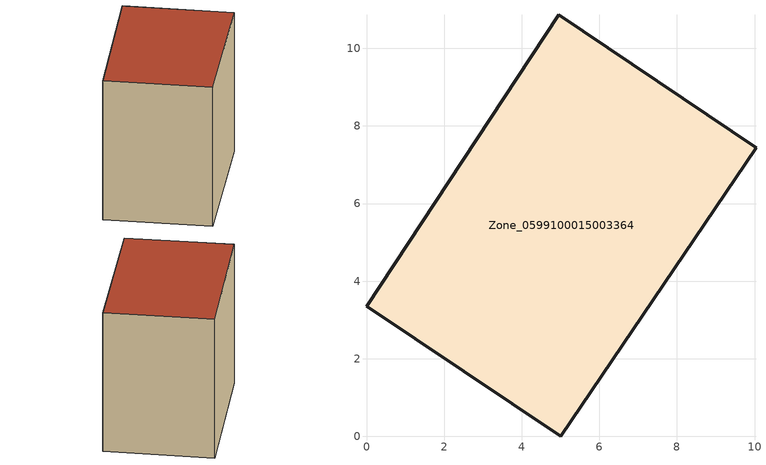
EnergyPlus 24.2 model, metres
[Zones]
Zone_0599100015003364
 floor ground (C_G): 5.01,0 0,3.35 4.95,10.87 10.04,7.44 z0.85
 wall outside (C_F): 0,3.35 5.01,0 10.04,7.44 4.95,10.87 0,3.35 z0.85:9.33
 roof outside (C_R): 10.04,7.44 4.95,10.87 0,3.35 5.01,0 z9.33
[BUILDING]
Pand.0599100015003364: North Axis=0; Terrain=City; Loads Convergence Tolerance Value=0.04; Temperature Convergence Tolerance Value=0.4; Solar Distribution=FullExterior; Maximum Number of Warmup Days=25; Minimum Number of Warmup Days=1
[Site:Location]
Rotterdam.The.Hague.AP_ZH_NLD Design_Conditions: Latitude=51.96; Longitude=4.45; Time Zone=1; Elevation=-4.5
[SITE:GROUNDTEMPERATURE:BUILDINGSURFACE]
18, 18, 18, 18, 18, 18, 18, 18, 18, 18, 18, 18
[MATERIAL] Thermal Absorptance=0.9; Solar Absorptance=0.7; Visible Absorptance=0.7
Name | Roughness | Thickness | Conductivity | Density | Specific Heat
G.TC.1975-1991 | MediumSmooth | 0.15 | 0.288461 | 540 | 1210
F.TC.1975-1991 | Rough | 0.3 | 0.230769 | 1920 | 840
R.TC.1975-1991 | MediumRough | 0.2 | 0.153846 | 1500 | 1000
[CONSTRUCTION]
C_G: G.TC.1975-1991
C_F: F.TC.1975-1991
C_R: R.TC.1975-1991
[ZONE]
Zone_0599100015003364: Type=1; Multiplier=1; Ceiling Height=Autocalculate; Volume=Autocalculate; Floor Area=autocalculate; Part of Total Floor Area=Yes
[ZONEINFILTRATION:DESIGNFLOWRATE]
Infil_Zone_0599100015003364: Zone or ZoneList or Space or SpaceList=Zone_0599100015003364; Schedule=AlwaysOn; Design Flow Rate Calculation Method=Flow/Area; Flow Rate per Floor Area=0.003; Constant Term Coefficient=1; Temperature Term Coefficient=0; Velocity Term Coefficient=0; Velocity Squared Term Coefficient=0
[HVACTEMPLATE:ZONE:IDEALLOADSAIRSYSTEM]
Zone_0599100015003364: Maximum Heating Supply Air Temperature=50; Minimum Cooling Supply Air Temperature=13; Maximum Heating Supply Air Humidity Ratio=0.0156; Minimum Cooling Supply Air Humidity Ratio=0.0077; Heating Limit=NoLimit; Cooling Limit=NoLimit; Dehumidification Control Type=ConstantSensibleHeatRatio; Cooling Sensible Heat Ratio=0.7; Dehumidification Setpoint=60; Humidification Control Type=None; Humidification Setpoint=30; Outdoor Air Method=None; Outdoor Air Flow Rate per Person=0.00944; Outdoor Air Flow Rate per Zone Floor Area=0; Outdoor Air Flow Rate per Zone=0; Demand Controlled Ventilation Type=None; Outdoor Air Economizer Type=NoEconomizer; Heat Recovery Type=None; Sensible Heat Recovery Effectiveness=0.7; Latent Heat Recovery Effectiveness=0.65
[ZONECONTROL:THERMOSTAT]
ThermostatControl_Zone_0599100015003364: Zone or ZoneList=Zone_0599100015003364; Control Type Schedule=DualSetpointControlType; Control 1=Thermostat_Zone_0599100015003364; Temperature Difference Between Cutout And Setpoint=0
[THERMOSTATSETPOINT:DUALSETPOINT]
Thermostat_Zone_0599100015003364: Heating Setpoint Temperature Schedule=HeatingSetpoint_Zone_0599100015003364; Cooling Setpoint Temperature Schedule=CoolingSetpoint_Zone_0599100015003364
[SCHEDULE:COMPACT]
HeatingSetpoint_Zone_0599100015003364: Through: 12/31, For: AllDays, Until: 24:00, 21
CoolingSetpoint_Zone_0599100015003364: Through: 12/31, For: AllDays, Until: 24:00, 24
DualSetpointControlType: Through: 12/31, For: AllDays, Until: 24:00, 4
AlwaysOn: Through: 12/31, For: AllDays, Until: 24:00, 1
